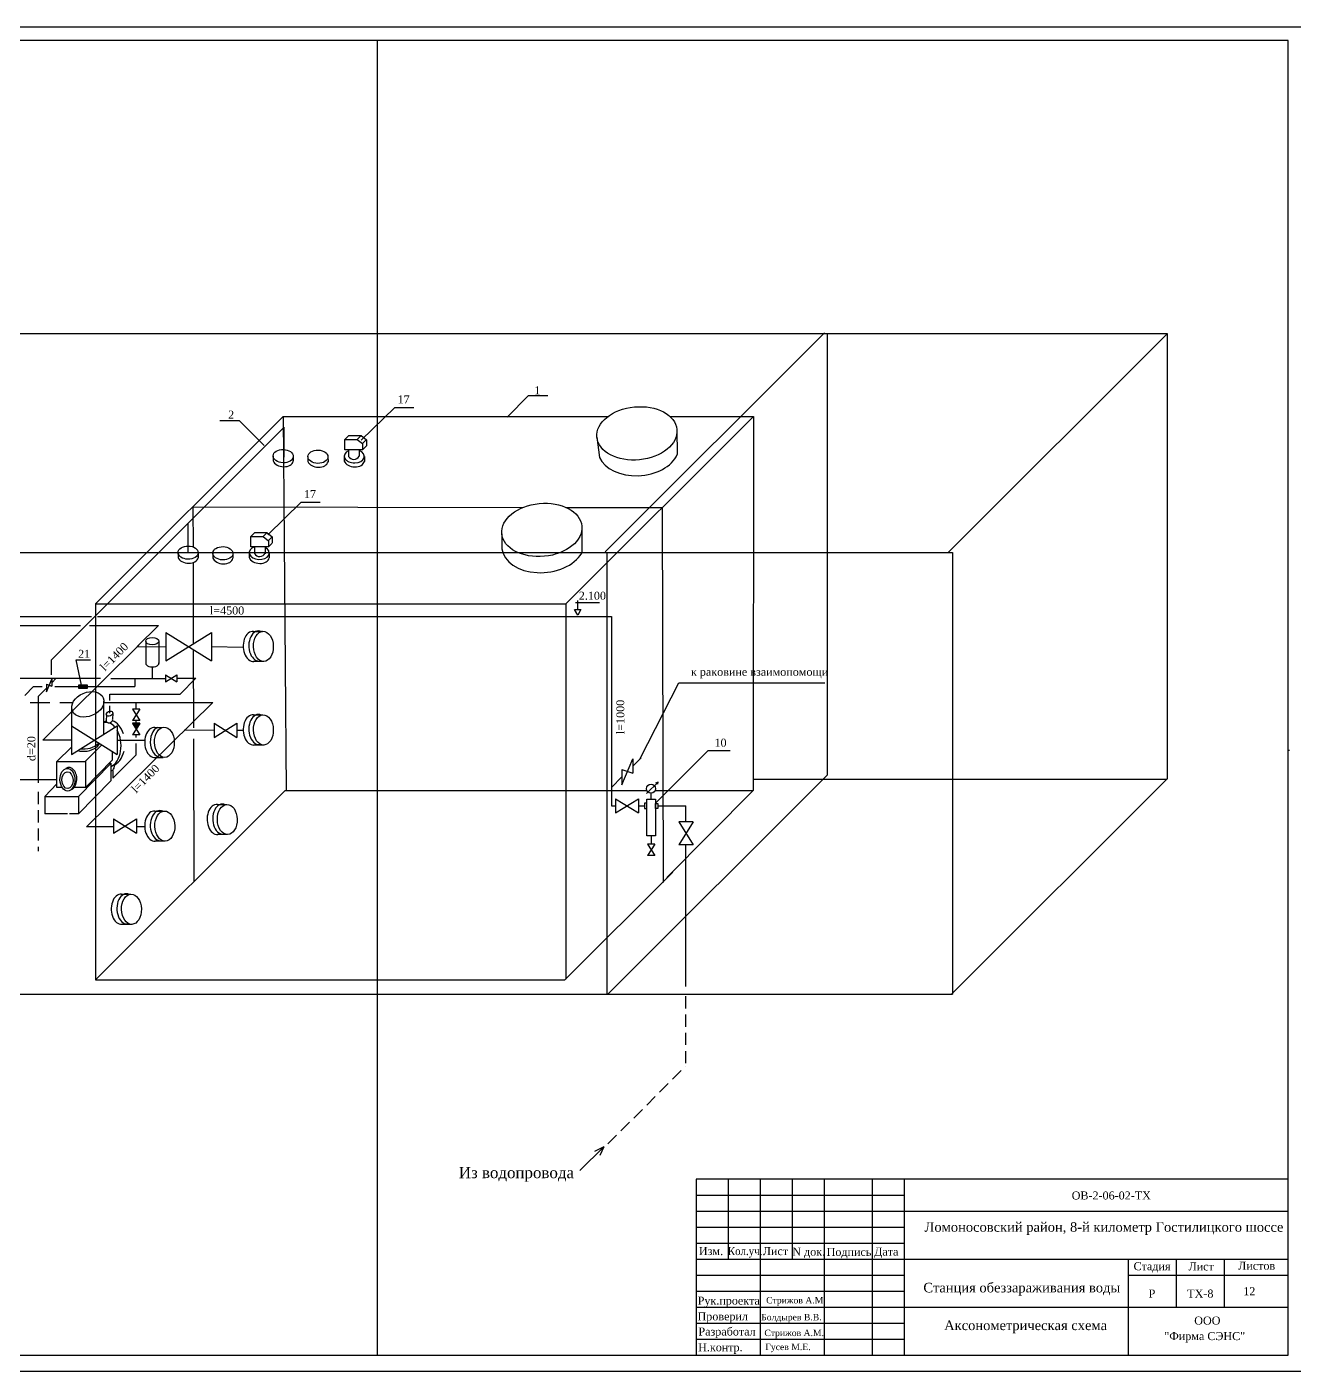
# Model space of a CAD drawing. Header units: millimetres. Extents: x 158645 to 1043550, y -60647 to 236438.
# Drawn here: x 526783 to 566373, y 86887 to 128887 of the extents above; entities that cross this region are included whole.
import ezdxf

# ---------------------------------------------------------------- set-up
doc = ezdxf.new("R2010")
doc.units = ezdxf.units.MM
doc.linetypes.add('DASHED', pattern=[19.05, 12.7, -6.35])
doc.layers.add('опорудование', color=7, linetype='Continuous')
doc.styles.add('CН', font='TIMES.TTF')
doc.styles.add('СН с наклоном', font='TIMES.TTF', dxfattribs={"oblique": 15})
doc.dimstyles.new('СИС', dxfattribs={"dimscale": 0, "dimtxt": 100, "dimasz": 150, "dimexe": 100, "dimexo": 0.625, "dimgap": 100, "dimtad": 1, "dimdsep": 46, "dimtxsty": 'CН', "dimblk": 'OBLIQUE', "dimcen": 2.5, "dimclrd": 3, "dimclre": 3, "dimclrt": 7, "dimadec": 0, "dimazin": 0, "dimtm": 1e-09, "dimtfac": 1, "dimtmove": 0, "dimatfit": 3, "dimldrblk": 'NONE', "dimfxl": 0, "dimtolj": 1, "dimtzin": 0, "dimarcsym": 0})

# ---------------------------------------------------------------- blocks, each defined once
blk = doc.blocks.new('_None')
blk = doc.blocks.new('_Oblique')
at = {"color": 0, "lineweight": -2}
blk.add_line((-0.5, -0.5), (0.5, 0.5), dxfattribs=at)

msp = doc.modelspace()

# ---------------------------------------------------------------- hatches: boundary and pattern name
at = {"layer": 'опорудование', "ltscale": 80}
h = msp.add_hatch(color=7, dxfattribs=at)
h.paths.add_polyline_path([(528396.283, 108322.395), (528396.283, 108300.398), (528679.247, 108300.398), (528679.247, 108322.395)])
h.paths.add_polyline_path([(528393.125, 108250.145), (528393.125, 108228.149), (528676.09, 108228.149), (528676.09, 108250.145)])
msp.add_hatch(color=40, dxfattribs=at).paths.add_polyline_path([(530308.025, 107136.071), (530084.477, 107136.071), (530196.251, 106957.571)])

# ---------------------------------------------------------------- linework, layer by layer
at = {"layer": 'Defpoints', "color": 2}
msp.add_line((537739.262, 87387.163), (537739.262, 128461.57), dxfattribs=at)
msp.add_line((537739.262, 87387.163), (537739.262, 128461.57), dxfattribs=at)
at = {"layer": 'опорудование'}
for p, q in [((478839.262, 128887.163), (566689.262, 128887.163)), ((566189.262, 128461.57), (480839.262, 128461.57)), ((566189.262, 87387.163), (566189.262, 128461.57)), ((547689.262, 92887.163), (547689.262, 87387.163)), ((566189.262, 92887.163), (547689.262, 92887.163)), ((548689.262, 92887.163), (548689.262, 90387.163)), ((549689.262, 92887.163), (549689.262, 87387.163)), ((550689.262, 92887.163), (550689.262, 90387.163)), ((551689.262, 92887.163), (551689.262, 87387.163)), ((553189.262, 92887.163), (553189.262, 87387.163)), ((554189.262, 92887.163), (554189.262, 87387.163)), ((547689.262, 92387.163), (554189.262, 92387.163)), ((547689.262, 91887.163), (566189.262, 91887.163)), ((547689.262, 91387.163), (554189.262, 91387.163)), ((547689.262, 90887.163), (554189.262, 90887.163)), ((547689.262, 90387.163), (566189.262, 90387.163)), ((561189.262, 90387.163), (561189.262, 87387.163)), ((562689.262, 90387.163), (562689.262, 88887.163)), ((564189.262, 90387.163), (564189.262, 88887.163)), ((547689.262, 89887.163), (554189.262, 89887.163)), ((561189.262, 89887.163), (566189.262, 89887.163)), ((547689.262, 89387.163), (554189.262, 89387.163)), ((547689.262, 88887.163), (566189.262, 88887.163)), ((547689.262, 88387.163), (554189.262, 88387.163)), ((547689.262, 87887.163), (554189.262, 87887.163)), ((480839.262, 87387.163), (566189.262, 87387.163)), ((478839.262, 86887.163), (566689.262, 86887.163))]:
    msp.add_line(p, q, dxfattribs=at)
at = {"layer": 'опорудование', "color": 3, "ltscale": 80}
for p, q in [((490551.737, 119307.676), (562410.311, 119307.676)), ((544850.765, 112482.974), (551705.102, 119330.234)), ((555562.686, 112460.417), (562417.023, 119307.676)), ((562410.311, 119307.676), (562410.311, 105395.491)), ((551783.547, 119274.022), (551783.547, 105503.117)), ((483697.4, 112460.417), (555697.4, 112460.417)), ((544897.4, 112460.417), (544897.4, 98660.417)), ((555697.4, 112460.417), (555697.4, 98660.417)), ((544933.774, 98660.417), (551783.547, 105503.117)), ((525406.865, 105369.197), (527721.296, 105370.327)), ((549470.045, 105380.949), (562402.077, 105387.265)), ((555668.276, 98660.417), (562410.311, 105395.491)), ((483697.4, 98660.417), (555697.4, 98660.417))]:
    msp.add_line(p, q, dxfattribs=at)
at = {"layer": 'опорудование', "color": 1, "ltscale": 80}
for p, q in [((534817.699, 116375.296), (527539.586, 109104.698)), ((534817.699, 115447.135), (534817.699, 116375.296)), ((531819.678, 112459.594), (531819.678, 113380.371)), ((523032.594, 110462.155), (528806.666, 110462.155)), ((528991.964, 110462.155), (545050.837, 110462.155)), ((545050.837, 110462.155), (545050.837, 104545.616)), ((523224.385, 110186.524), (528453.479, 110186.524)), ((528744.004, 110186.524), (530899.16, 110186.524)), ((530228.275, 109522.305), (530899.16, 110186.524)), ((529140.248, 108445.09), (530276.692, 109569.132)), ((530228.275, 109522.305), (531130.331, 109512.988)), ((532552.967, 109522.997), (533539.856, 109503.206)), ((527539.586, 109104.698), (527539.094, 108646.451)), ((527281.556, 106604.866), (529140.248, 108445.09)), ((529300.592, 108603.84), (529300.592, 108603.84)), ((526886.79, 107781.616), (527496.962, 107781.616)), ((527813.366, 107781.616), (528223.912, 107781.616)), ((528647.012, 103894.082), (532590.057, 107781.616)), ((529189.399, 107781.616), (532590.057, 107781.616)), ((532631.164, 106899.648), (531698.01, 106916.033)), ((533002.414, 106898.892), (532974.007, 106898.95)), ((533541.406, 106897.795), (533345.164, 106898.194)), ((528174.608, 106604.866), (527281.556, 106604.866)), ((529602.09, 106600.272), (530459.136, 106600.272)), ((546140.749, 104931.959), (546502.686, 105293.528)), ((546502.686, 105293.528), (546423.527, 105259.626)), ((546497.048, 105293.528), (546480.077, 105225.725)), ((545174.475, 104773.109), (545174.475, 104326.012)), ((545174.475, 104326.012), (545888.475, 104773.109)), ((545174.475, 104773.109), (545888.475, 104326.012)), ((545888.475, 104773.109), (545888.475, 104326.012)), ((546282.152, 104762.48), (546282.152, 104943.264)), ((545050.837, 104545.616), (545174.475, 104545.616)), ((545891.912, 104545.616), (546072.895, 104545.616)), ((546146.415, 104545.616), (546146.692, 104545.616)), ((546146.415, 104545.616), (546146.692, 104545.616)), ((546416.949, 104545.616), (546417.861, 104545.616)), ((546491.382, 104545.616), (547372.8, 104545.616)), ((547372.8, 104056.81), (547372.8, 104545.616)), ((529490.142, 103894.082), (528647.012, 103894.082)), ((529879.472, 103894.082), (529814.812, 103894.082)), ((530462.997, 103894.082), (530204.142, 103894.082)), ((547149.312, 104044.494), (547596.409, 103330.494)), ((547596.409, 104044.494), (547149.312, 103330.494)), ((547596.409, 104044.494), (547149.312, 104044.494)), ((546395.878, 103349.994), (546172.329, 103349.994)), ((546395.878, 103349.994), (546172.329, 102992.994)), ((546172.329, 103349.994), (546395.878, 102992.994)), ((546284.28, 103598.256), (546284.28, 103344.423)), ((547596.409, 103330.494), (547149.312, 103330.494)), ((546395.878, 102992.994), (546172.329, 102992.994)), ((547361.219, 103319.569), (547361.219, 98906.541))]:
    msp.add_line(p, q, dxfattribs=at)
at = {"layer": 'опорудование', "color": 7, "ltscale": 80}
for p, q in [((528930.478, 110862.579), (534791.303, 116717.353)), ((534791.099, 116717.835), (534884.325, 105029.756)), ((534791.303, 116717.353), (544942.765, 116717.353)), ((543618.095, 110859.024), (549482.479, 116717.353)), ((546870.069, 116717.353), (549482.479, 116717.353)), ((549482.234, 116717.503), (549469.668, 105029.849)), ((536720.937, 115999.064), (536844.202, 116122.709)), ((536841.499, 116120.01), (536844.202, 116122.709)), ((537101.972, 115999.064), (537225.99, 116122.709)), ((537101.972, 115999.064), (537267.919, 115866.181)), ((537224.221, 116117.785), (537388.482, 115986.253)), ((537267.595, 115868.105), (537387.03, 115987.416)), ((544590.824, 116065.26), (544669.216, 115437.479)), ((547091.606, 116307.913), (547099.784, 115522.931)), ((536830.775, 115671.207), (536830.775, 115468.999)), ((537163.995, 115671.207), (537163.995, 115472.101)), ((537267.67, 115670.843), (537388.482, 115794.488)), ((534476.16, 115484.236), (534476.16, 115326.072)), ((535104.055, 115466.965), (535104.775, 115317.181)), ((535562.014, 115466.307), (535562.014, 115308.143)), ((536189.908, 115449.036), (536190.629, 115299.252)), ((536698.564, 115478.712), (536698.564, 115320.548)), ((537326.459, 115461.441), (537327.179, 115311.657)), ((531971.148, 113892.964), (531973.945, 112637.873)), ((531971.148, 113892.964), (542281.912, 113872.644)), ((543632.149, 113872.644), (546632.808, 113872.644)), ((546632.808, 113872.644), (546659.197, 102150.99)), ((533780.638, 112965.558), (533903.903, 113089.203)), ((533901.201, 113086.504), (533903.903, 113089.203)), ((534161.674, 112965.558), (534285.691, 113089.203)), ((534283.922, 113084.279), (534448.183, 112952.747)), ((541620.395, 113049.253), (541620.395, 112575.961)), ((544121.177, 113291.907), (544116.136, 112444.575)), ((533890.477, 112637.701), (533890.477, 112434.539)), ((534161.674, 112965.558), (534327.62, 112832.676)), ((534223.696, 112637.701), (534223.696, 112427.939)), ((534327.296, 112834.599), (534446.731, 112953.91)), ((534327.371, 112637.337), (534448.183, 112760.982)), ((531505.731, 112468.23), (531505.731, 112310.066)), ((531975.035, 112148.78), (531980.689, 109611.742)), ((532133.625, 112450.958), (532134.346, 112301.174)), ((532591.585, 112450.301), (532591.585, 112292.137)), ((533219.479, 112433.029), (533220.2, 112283.245)), ((533728.135, 112462.706), (533728.135, 112304.542)), ((534356.029, 112445.434), (534356.75, 112295.65)), ((543927.28, 110904.779), (544669.276, 110904.779)), ((543992.649, 110682.025), (543992.649, 110962.38)), ((528927.702, 110859.024), (528927.702, 99110.417)), ((528927.702, 110859.024), (543625.054, 110859.024)), ((543625.054, 110859.024), (543625.054, 99135.182)), ((543892.692, 110682.025), (544092.605, 110682.025)), ((543992.649, 110509.2), (543892.692, 110682.025)), ((544092.605, 110682.025), (543992.649, 110509.2)), ((530496.037, 109693.018), (530496.037, 109000.426)), ((530905.936, 109693.018), (530905.936, 109000.426)), ((531124.967, 109970.094), (531124.967, 109075.901)), ((531124.967, 109075.901), (532552.967, 109970.094)), ((531124.967, 109970.094), (532552.967, 109075.901)), ((532552.967, 109970.094), (532552.967, 109075.901)), ((533855.815, 110000.942), (534146.789, 110000.942)), ((531981.085, 109434.005), (531986.544, 106984.358)), ((530700.986, 108887.358), (530700.986, 108534.087)), ((533860.509, 109067.976), (534170.254, 109067.976)), ((528183.382, 107046.468), (528183.33, 107621.747)), ((529190.44, 106795.226), (529191.624, 107817.979)), ((529268.303, 107388.893), (529264.02, 107202.813)), ((529465.147, 107441.783), (529461.365, 107262.242)), ((532631.164, 106684.267), (533345.164, 107131.363)), ((532631.164, 107131.363), (533345.164, 106684.267)), ((532631.164, 107131.363), (532631.164, 106684.267)), ((533345.164, 107131.363), (533345.164, 106684.267)), ((533855.815, 107390.573), (534146.789, 107390.573)), ((528174.608, 106157.769), (529602.608, 107051.962)), ((528174.608, 107051.962), (529602.608, 106157.769)), ((528174.608, 107051.962), (528174.608, 106157.769)), ((529602.608, 107051.962), (529602.608, 106157.769)), ((530777.406, 106997.229), (530997.08, 106997.229)), ((528174.608, 106382.873), (527721.296, 105930.491)), ((529119.858, 106460.061), (528599.554, 105930.491)), ((529048.531, 106504.724), (528967.387, 106384.237)), ((531987.314, 106638.893), (531997.264, 102174.294)), ((533860.509, 106457.606), (534170.254, 106457.606)), ((566231.94, 106282.097), (566189.262, 106282.097)), ((529407.322, 105873.411), (528398.597, 104844.701)), ((529449.057, 105977.651), (528599.554, 105113.02)), ((530838.408, 106064.263), (531042.23, 106064.263)), ((545373.202, 105209.531), (545714.623, 106013.079)), ((545714.623, 105792.607), (545973.153, 106051.227)), ((545714.623, 106013.079), (545714.623, 105565.982)), ((529511.031, 105825.488), (529509.733, 105763.883)), ((545044.355, 105122.107), (545373.202, 105451.068)), ((545373.202, 105687.393), (545373.202, 105209.531)), ((545373.202, 105687.393), (545714.623, 105565.982)), ((545547.489, 105625.416), (545551.696, 105629.624)), ((529407.322, 105331.116), (528398.597, 104303.332)), ((528929.536, 99110.417), (534856.313, 105029.756)), ((534856.313, 105029.756), (546151.961, 105029.756)), ((546412.343, 105029.756), (549469.668, 105029.849)), ((546776.749, 102307.565), (549467.901, 105029.849)), ((527338.978, 104843.723), (527338.978, 104298.23)), ((532728.835, 104592.062), (533019.809, 104592.062)), ((528046.722, 104298.23), (527338.978, 104298.23)), ((528398.597, 104298.23), (528114.755, 104298.23)), ((530777.406, 104386.86), (531068.38, 104386.86)), ((529490.142, 104137.875), (529490.142, 103690.778)), ((529490.142, 103690.778), (530204.142, 104137.875)), ((529490.142, 104137.875), (530204.142, 103690.778)), ((530204.142, 104137.875), (530204.142, 103690.778)), ((530782.1, 103453.894), (531091.845, 103453.894)), ((532733.529, 103659.096), (533043.275, 103659.096)), ((543592.549, 99110.417), (546960.117, 102474.508)), ((529733.219, 101787.64), (530024.193, 101787.64)), ((529737.913, 100854.673), (530047.658, 100854.673)), ((528927.702, 99110.417), (543592.549, 99110.417)), ((544804.209, 93896.262), (544061.601, 93154.267)), ((544804.209, 93896.262), (544515.407, 93751.99)), ((544804.209, 93896.262), (544680.447, 93628.332))]:
    msp.add_line(p, q, dxfattribs=at)
at = {"layer": 'опорудование', "color": 30, "ltscale": 80}
for p, q in [((526243.978, 108534.087), (527252.111, 108534.087)), ((527096.825, 108534.087), (528433.917, 108533.606)), ((527391.473, 108107.09), (527562.183, 108508.863)), ((527562.183, 108396.659), (527699.032, 108533.87)), ((527562.183, 108508.863), (527562.183, 108285.315)), ((528238.052, 108533.676), (529084.575, 108532.889)), ((528611.901, 108533.421), (528612.935, 108533.42)), ((529401.663, 108532.523), (531114.849, 108530.825)), ((530155.288, 108531.776), (530155.288, 108273.534)), ((531114.849, 108421.97), (531471.849, 108645.519)), ((531114.849, 108645.519), (531471.849, 108421.97)), ((531114.849, 108645.519), (531114.849, 108421.97)), ((531292.803, 108534.087), (531293.896, 108534.087)), ((531471.849, 108645.519), (531471.849, 108421.97)), ((531471.849, 108534.087), (532065.727, 108534.087)), ((531570.685, 108037.733), (532065.727, 108534.087)), ((526720.422, 108000.99), (526992.247, 108273.534)), ((526992.247, 108273.534), (527257.207, 108273.534)), ((527130.167, 107963.499), (527391.473, 108225.496)), ((527130.167, 107963.499), (527130.167, 105264.202)), ((527391.473, 108346.021), (527562.183, 108285.315)), ((527391.473, 108346.021), (527391.473, 108107.09)), ((527479.123, 108313.379), (527480.207, 108314.466)), ((527656.158, 108273.534), (530155.288, 108273.534)), ((529372.83, 108037.733), (531570.685, 108037.733)), ((529372.83, 107842.628), (529372.83, 108037.733)), ((529372.83, 107447.004), (529372.83, 107673.753))]:
    msp.add_line(p, q, dxfattribs=at)
at = {"layer": 'опорудование', "color": 40, "ltscale": 80}
for p, q in [((530309.854, 107568.297), (530086.305, 107568.297)), ((530309.854, 107568.297), (530086.305, 107211.297)), ((530086.305, 107568.297), (530309.854, 107211.297)), ((530194.712, 107712.521), (530194.712, 107781.616)), ((530194.712, 107568.297), (530194.712, 107730.295)), ((530084.477, 107136.071), (530206.774, 106940.766)), ((530308.025, 107136.071), (530084.477, 107136.071)), ((530309.854, 107211.297), (530086.305, 107211.297)), ((530086.305, 107124.051), (530309.854, 106767.051)), ((530309.854, 107124.051), (530086.305, 106767.051)), ((530194.712, 107384.42), (530194.712, 107395.174)), ((530194.712, 106955.114), (530194.712, 107211.297)), ((530198.512, 107390.488), (530198.512, 107389.106)), ((530308.025, 107136.071), (530218.07, 106992.414)), ((530309.854, 106767.051), (530086.305, 106767.051)), ((530196.684, 106958.262), (530194.712, 106955.114)), ((530194.712, 106679.82), (530194.712, 106760.332)), ((530196.684, 106958.262), (530196.684, 106956.88)), ((530194.712, 106145.862), (530194.712, 106496.523)), ((529464.951, 105416.838), (530194.712, 106145.862)), ((530189.925, 106141.08), (530194.712, 106145.862)), ((529464.951, 105643.908), (529464.951, 105416.838))]:
    msp.add_line(p, q, dxfattribs=at)
at = {"layer": 'опорудование', "color": 30, "linetype": 'DASHED', "ltscale": 30}
msp.add_line((527130.167, 104985.966), (527130.167, 103136.512), dxfattribs=at)
at = {"layer": 'опорудование', "color": 160, "linetype": 'DASHED', "ltscale": 30}
for p in [(547361.219, 98601.28), (544933.774, 93987.758)]:
    msp.add_line(p, (547361.219, 96412.697), dxfattribs=at)
at = {"layer": 'опорудование', "color": 7, "ltscale": 80}
for points in [[(537267.919, 115868.428), (537267.919, 115671.207), (536720.937, 115671.207), (536720.937, 115999.064), (537101.972, 115999.064)], [(536841.499, 116119.999), (536841.499, 116122.709), (537225.99, 116122.709)], [(537388.482, 115986.253), (537388.482, 115794.852)], [(533901.201, 113086.493), (533901.201, 113089.203), (534285.691, 113089.203)], [(534327.62, 112834.922), (534327.62, 112637.701), (533780.638, 112637.701), (533780.638, 112965.558), (534161.674, 112965.558)], [(534448.183, 112952.747), (534448.183, 112761.347)], [(529190.431, 106795.122), (529192.442, 106795.122)], [(527883.579, 105124.092), (527721.296, 105124.092), (527721.296, 105930.491), (528615.013, 105930.491), (528615.013, 105124.092), (528264.368, 105124.092)], [(529350.835, 105877.679), (529407.322, 105877.679), (529407.322, 105331.116)], [(529449.057, 106253.921), (529449.057, 105977.651)], [(527721.296, 105233.615), (527338.978, 104843.723), (528398.597, 104844.794), (528398.597, 104298.23)], [(527963.744, 105124.092), (527963.662, 105124.092)]]:
    msp.add_lwpolyline(points, dxfattribs=at)
for points in [[(528393.125, 108228.149), (528676.09, 108228.149), (528676.09, 108250.145), (528393.125, 108250.145)], [(528396.283, 108300.398), (528679.247, 108300.398), (528679.247, 108322.395), (528396.283, 108322.395)]]:
    msp.add_lwpolyline(points, close=True, dxfattribs=at)
at = {"layer": 'опорудование', "color": 1, "ltscale": 80}
for points in [[(546146.415, 104632.54), (546072.895, 104632.54), (546072.895, 104468.699), (546146.415, 104468.699)], [(546146.692, 104757.832), (546416.949, 104757.832), (546416.949, 103610.348), (546146.692, 103610.348)], [(546417.861, 104626.888), (546491.382, 104626.888), (546491.382, 104468.699), (546417.861, 104468.699)]]:
    msp.add_lwpolyline(points, close=True, dxfattribs=at)
msp.add_circle((546282.152, 105084.494), 141.23, dxfattribs=at)
at = {"layer": 'опорудование', "color": 7, "ltscale": 80}
for centre, start, end in [((536996.542, 115561.101), 209.0572633, 332.0095066), ((534056.244, 112527.596), 208.4321284, 335.1438123)]:
    msp.add_arc(centre, 189.635, start, end, dxfattribs=at)
for centre, major_axis, ratio in [((545841.215, 116186.587), (1250.391, 121.327), 0.660333062), ((534790.107, 115475.601), (313.947, -8.636), 0.660333062), ((535875.961, 115457.672), (313.947, -8.636), 0.660333062), ((542870.786, 113170.58), (1250.391, 121.327), 0.660333062), ((531819.678, 112459.594), (313.947, -8.636), 0.660333062), ((532905.532, 112441.665), (313.947, -8.636), 0.660333062), ((530700.986, 109693.018), (-204.95, 0), 0.551685139), ((534170.972, 109530.813), (13.215, -470.913), 0.660333062), ((528687.477, 107720.048), (-482.654, -205.739), 0.707859553), ((529364.834, 107430.041), (-96.531, -41.148), 0.707859553), ((534170.972, 106920.444), (13.215, -470.913), 0.660333062), ((531078.226, 106534.208), (13.215, -470.913), 0.660333062), ((528050.605, 105364.741), (9.911, -353.185), 0.660333062), ((528050.578, 105350.857), (7.434, -264.889), 0.660333062), ((533043.992, 104121.934), (13.215, -470.913), 0.660333062), ((531092.563, 103916.731), (13.215, -470.913), 0.660333062), ((530048.376, 101317.511), (13.215, -470.913), 0.660333062)]:
    msp.add_ellipse(centre, major_axis=major_axis, ratio=ratio, dxfattribs=at)
for centre, major_axis, ratio, start_param, end_param in [((537012.511, 115470.077), (313.947, -8.636), 0.660333062, 2.206189096, 7.368712551), ((545885.261, 115738.081), (1270.161, 88.196), 0.687234812, 3.390608992, 5.934732628), ((534787.141, 115362.974), (-319.864, 30.76), 0.678336603, 0.310025522, 3.071907552), ((535872.994, 115345.045), (-319.864, 30.76), 0.678336603, 0.310025522, 3.071907552), ((537009.545, 115357.45), (-319.864, 30.76), 0.678336603, 0.310025522, 3.071907552), ((534042.082, 112454.07), (313.947, -8.636), 0.660333062, 2.096701719, 7.255388068), ((542914.832, 112722.075), (1297.063, 123.158), 0.67924074, 3.167698789, 5.827056751), ((531816.711, 112346.967), (-319.864, 30.76), 0.678336603, 0.310025522, 3.071907552), ((532902.565, 112329.038), (-319.864, 30.76), 0.678336603, 0.310025522, 3.071907552), ((534039.115, 112341.443), (-319.864, 30.76), 0.678336603, 0.310025522, 3.071907552), ((534027.113, 109543.282), (13.215, -470.913), 0.660333062, 2.832443667, 6.440727866), ((533851.839, 109530.813), (13.215, -470.913), 0.660333062, 3.062423115, 6.451031464), ((530700.986, 109000.426), (-204.95, 0), 0.551685139, 6.179847228, 9.52811604), ((529259.349, 106448.071), (19.823, -706.37), 0.660333062, 8.752969874, 9.529560839), ((529377.701, 106507.192), (19.823, -706.37), 0.660333062, 9.627832633, 9.79403964), ((529364.834, 107221.095), (-96.531, -41.148), 0.707859553, 5.972412019, 9.424777961), ((529377.701, 106507.192), (19.823, -706.37), 0.660333062, 8.258958659, 9.219462127), ((533851.839, 106920.444), (13.215, -470.913), 0.660333062, 3.062423115, 6.451031464), ((534027.113, 106932.913), (13.215, -470.913), 0.660333062, 2.832443667, 6.440727866), ((528687.477, 106723.657), (-482.654, -205.739), 0.707859553, 9.059513724, 9.198501072), ((529259.349, 106448.071), (19.823, -706.37), 0.660333062, 6.563227554, 8.556270344), ((530773.43, 106527.101), (13.215, -470.913), 0.660333062, 3.062423115, 6.451031464), ((530948.704, 106539.569), (13.215, -470.913), 0.660333062, 3.361583138, 6.440727866), ((528667.991, 106648.569), (503.568, 181.645), 0.700850613, 3.854528975, 5.079102818), ((528687.477, 106723.657), (-482.654, -205.739), 0.707859553, 7.087123644, 8.324689704), ((529377.701, 106507.192), (19.823, -706.37), 0.660333062, 6.446196869, 7.476528279), ((528109.781, 105394.301), (9.911, -353.185), 0.660333062, 6.446196869, 9.857539194), ((529413.203, 105722.735), (-96.531, -41.148), 0.707859553, 7.502575338, 9.424777961), ((528109.781, 105394.301), (9.911, -353.185), 0.660333062, 5.56479609, 5.565958606), ((532724.86, 104121.934), (13.215, -470.913), 0.660333062, 3.062423115, 6.451031464), ((532900.134, 104134.402), (13.215, -470.913), 0.660333062, 2.832443667, 6.440727866), ((530773.43, 103916.731), (13.215, -470.913), 0.660333062, 3.062423115, 6.451031464), ((530948.704, 103929.2), (13.215, -470.913), 0.660333062, 2.832443667, 6.440727866), ((529729.243, 101317.511), (13.215, -470.913), 0.660333062, 3.062423115, 6.451031464), ((529904.517, 101329.98), (13.215, -470.913), 0.660333062, 2.832443667, 6.440727866)]:
    msp.add_ellipse(centre, major_axis=major_axis, ratio=ratio, start_param=start_param, end_param=end_param, dxfattribs=at)

# ---------------------------------------------------------------- texts
at = {"layer": 'опорудование', "color": 7, "ltscale": 80, "style": 'CН'}
for s, height, p in [('1', 250, (542633.314, 117408.801)), ('17', 250, (538364.335, 117123.917)), ('2', 250, (533069.039, 116645.723)), ('17', 250, (535439.006, 114163.416)), ('2.100', 250, (544024.87, 110988.881)), ('l=4500', 250, (532500.596, 110527.851)), ('21', 250, (528382.443, 109173.499)), ('к раковине взаимопомощи', 250, (547531.298, 108611.912)), ('10', 250, (548265.038, 106396.591)), ('Из водопровода', 350, (540277.182, 92915.738))]:
    msp.add_text(s, height=height, dxfattribs=at).set_placement(p)
for s, rotation, p in [('l=1400', 45.3549343, (529218.721, 108738.459)), ('l=1000', 90.4199129, (545451, 106791.072)), ('d=20', 90.4199129, (527050.803, 105949.091)), ('l=1400', 45.3549343, (530193.991, 104929.6))]:
    msp.add_text(s, height=250, rotation=rotation, dxfattribs=at).set_placement(p)
at = {"layer": 'опорудование'}
for s, height, style, p in [('ОВ-2-06-02-ТХ', 250, 'CН', (559423.671, 92249.812)), ('Ломоносовский район, 8-й километр Гостилицкого шоссе', 300, 'СН с наклоном', (554827.803, 91240.74)), ('Изм.', 250, 'CН', (547777.837, 90513.114)), ('Лист', 250, 'CН', (549772.577, 90510.794)), ('N док.', 250, 'CН', (550695.314, 90494.442)), ('Подпись', 250, 'CН', (551768.412, 90487.457)), ('Дата', 250, 'CН', (553251.685, 90497.532)), ('Листов', 250, 'CН', (564623.556, 90056.128)), ('Стадия', 250, 'CН', (561358.148, 90040.026)), ('Лист', 250, 'CН', (563072.469, 90032.447)), ('Cтанция обеззараживания воды', 300, 'CН', (554791.042, 89346.391)), ('12', 250, 'CН', (564784.853, 89259.078)), ('Рук.проекта', 250, 'CН', (547739.822, 88965.209)), ('Стрижов А.М.', 200, 'CН', (549878.29, 89001.656)), ('Р', 250, 'CН', (561828.828, 89185.189)), ('ТХ-8', 250, 'CН', (563034.164, 89185.189)), ('Проверил', 250, 'CН', (547735.548, 88473.251)), ('Болдырев В.В.', 200, 'CН', (549723.283, 88473.251)), ('Разработал', 250, 'CН', (547762.902, 87999.509)), ('Аксонометрическая схема', 300, 'CН', (555440.411, 88168.567)), ('ООО', 250, 'CН', (563252.861, 88341.331)), ('Стрижов А.М.', 200, 'CН', (549823.582, 87981.288)), ('"Фирма СЭНС"', 250, 'CН', (562318.819, 87856.239)), ('Н.контр.', 250, 'CН', (547753.784, 87507.546)), ('Гусев М.Е.', 200, 'CН', (549850.936, 87543.987))]:
    msp.add_text(s, height=height, dxfattribs=dict(at, style=style)).set_placement(p)
at = {"layer": 'опорудование', "style": 'CН', "width": 0.9}
msp.add_text('Кол.уч.', height=250, dxfattribs=at).set_placement((548682.348, 90513.114))

# ---------------------------------------------------------------- leaders
at = {"layer": 'опорудование', "color": 7, "ltscale": 80}
for points in [[(541786.15, 116694.72), (542458.219, 117366.086), (543057.36, 117366.086)], [(537230.88, 115973.147), (538275.073, 116995.482), (538874.214, 116995.482)], [(534199.142, 115805.484), (533421.845, 116581.988), (532806.461, 116581.988)], [(534305.551, 113012.646), (535349.744, 114034.98), (535948.885, 114034.98)], [(528490.894, 108322.395), (528317.513, 109106.308), (528769.388, 109106.308)]]:
    msp.add_leader(points, dimstyle='СИС', override={"dimgap": 100, "dimtad": 0}, dxfattribs=at)
at = {"layer": 'опорудование', "color": 1, "ltscale": 80}
for points in [[(545939.763, 106026.5), (547149.388, 108392.875), (551713.244, 108392.875)], [(546430.329, 104643.525), (548064.528, 106276.025), (548757.83, 106276.025)]]:
    msp.add_leader(points, dimstyle='СИС', override={"dimgap": 100, "dimtad": 0}, dxfattribs=at)

doc.saveas('drawing.dxf')
